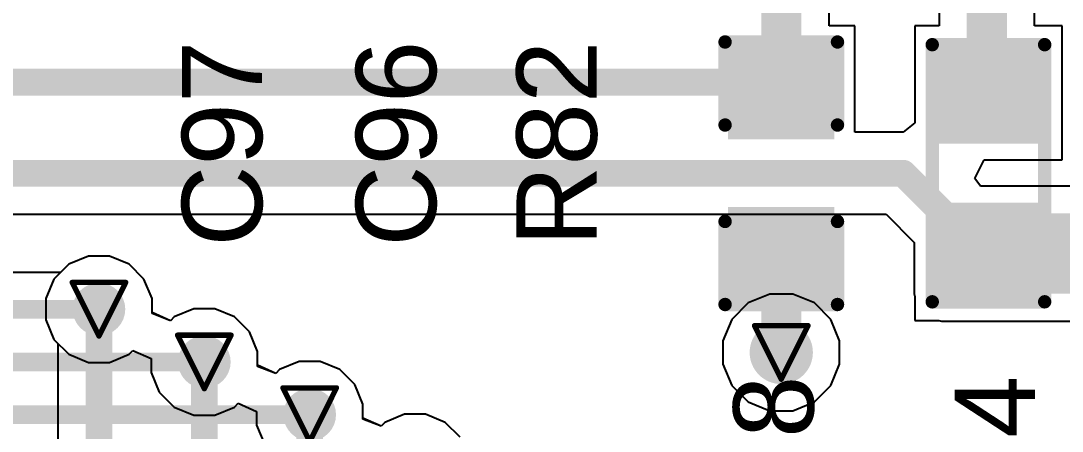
# Model space of a CAD drawing. Header units: inches. Extents: x 0 to 12.2, y 0 to 7.
# Drawn here: x 0.3448 to 0.7339, y 2.9761 to 3.1293 of the extents above; entities that cross this region are included whole.
import ezdxf

# ---------------------------------------------------------------- set-up
doc = ezdxf.new("R2010")
doc.units = ezdxf.units.IN
doc.header["$MEASUREMENT"] = 0
for name, color, linetype in [('Bottom Layer', 5, 'Continuous'), ('Drill Drawing', 1, 'Continuous'), ('Layer 1', 16, 'Continuous'), ('Layer 2', 76, 'Continuous'), ('Top Layer', 1, 'Continuous'), ('Top Overlay', 2, 'Continuous'), ('Top Paste', 8, 'Continuous'), ('Top Solder', 216, 'Continuous'), ('Via Holes', 16, 'Continuous')]:
    doc.layers.add(name, color=color, linetype=linetype)
doc.styles.add('Arial', font='', dxfattribs={"height": 0.2})
doc.styles.get('Arial').set_extended_font_data('Arial')

# ---------------------------------------------------------------- blocks, each defined once
blk = doc.blocks.new('R___0603_80')
at = {"layer": 'Top Layer'}
for points in [[(-0.015, 0.0175), (-0.015, -0.0175), (-0.045, -0.0175), (-0.045, 0.0175)], [(0.045, 0.0175), (0.045, -0.0175), (0.015, -0.0175), (0.015, 0.0175)]]:
    blk.add_hatch(color=1, dxfattribs=at).paths.add_polyline_path(points)
at = {"layer": 'Top Paste'}
for points in [[(-0.015, 0.0175), (-0.015, -0.0175), (-0.045, -0.0175), (-0.045, 0.0175)], [(0.045, 0.0175), (0.045, -0.0175), (0.015, -0.0175), (0.015, 0.0175)]]:
    blk.add_hatch(color=8, dxfattribs=at).paths.add_polyline_path(points)
at = {"layer": 'Top Solder'}
for points in [[(-0.011, 0.0215), (-0.011, -0.0215), (-0.049, -0.0215), (-0.049, 0.0215)], [(0.049, 0.0215), (0.049, -0.0215), (0.011, -0.0215), (0.011, 0.0215)]]:
    blk.add_hatch(color=216, dxfattribs=at).paths.add_polyline_path(points)
at = {"layer": 'Top Overlay'}
for points in [[(0.048, 0.021, 0.005, 0.005, 0), (-0.048, 0.021, 0.005, 0.005, 0)], [(-0.048, -0.021, 0.005, 0.005, 0), (-0.048, 0.021, 0.005, 0.005, 0)], [(0.048, -0.021, 0.005, 0.005, 0), (0.048, 0.021, 0.005, 0.005, 0)], [(0.048, -0.021, 0.005, 0.005, 0), (-0.048, -0.021, 0.005, 0.005, 0)]]:
    blk.add_lwpolyline(points, format="xyseb", dxfattribs=at)
for points in [[(-0.04925, 0.021, 0.0025, 0.0025, 1), (-0.04675, 0.021, 0.0025, 0.0025, 1)], [(-0.04925, 0.021, 0.0025, 0.0025, 1), (-0.04675, 0.021, 0.0025, 0.0025, 1)], [(0.04675, 0.021, 0.0025, 0.0025, 1), (0.04925, 0.021, 0.0025, 0.0025, 1)], [(0.04675, 0.021, 0.0025, 0.0025, 1), (0.04925, 0.021, 0.0025, 0.0025, 1)], [(-0.04925, -0.021, 0.0025, 0.0025, 1), (-0.04675, -0.021, 0.0025, 0.0025, 1)], [(-0.04925, -0.021, 0.0025, 0.0025, 1), (-0.04675, -0.021, 0.0025, 0.0025, 1)], [(0.04675, -0.021, 0.0025, 0.0025, 1), (0.04925, -0.021, 0.0025, 0.0025, 1)], [(0.04675, -0.021, 0.0025, 0.0025, 1), (0.04925, -0.021, 0.0025, 0.0025, 1)]]:
    blk.add_lwpolyline(points, format="xyseb", close=True, dxfattribs=at)
blk = doc.blocks.new('C___0603_258')
at = {"layer": 'Top Layer'}
for points in [[(-0.015, 0.0175), (-0.015, -0.0175), (-0.045, -0.0175), (-0.045, 0.0175)], [(0.045, 0.0175), (0.045, -0.0175), (0.015, -0.0175), (0.015, 0.0175)]]:
    blk.add_hatch(color=1, dxfattribs=at).paths.add_polyline_path(points)
at = {"layer": 'Top Paste'}
for points in [[(-0.015, 0.0175), (-0.015, -0.0175), (-0.045, -0.0175), (-0.045, 0.0175)], [(0.045, 0.0175), (0.045, -0.0175), (0.015, -0.0175), (0.015, 0.0175)]]:
    blk.add_hatch(color=8, dxfattribs=at).paths.add_polyline_path(points)
at = {"layer": 'Top Solder'}
for points in [[(-0.0126378, 0.0198622), (-0.0126378, -0.0198622), (-0.0473622, -0.0198622), (-0.0473622, 0.0198622)], [(0.0473622, 0.0198622), (0.0473622, -0.0198622), (0.0126378, -0.0198622), (0.0126378, 0.0198622)]]:
    blk.add_hatch(color=216, dxfattribs=at).paths.add_polyline_path(points)
at = {"layer": 'Top Overlay'}
for points in [[(-0.049, 0.021, 0.005, 0.005, 0), (-0.018, 0.021, 0.005, 0.005, 0)], [(-0.049, 0.021, 0.005, 0.005, 0), (-0.049, -0.021, 0.005, 0.005, 0)], [(0.018, 0.021, 0.005, 0.005, 0), (0.049, 0.021, 0.005, 0.005, 0)], [(0.049, 0.021, 0.005, 0.005, 0), (0.049, -0.021, 0.005, 0.005, 0)], [(-0.049, -0.021, 0.005, 0.005, 0), (-0.018, -0.021, 0.005, 0.005, 0)], [(0.018, -0.021, 0.005, 0.005, 0), (0.049, -0.021, 0.005, 0.005, 0)]]:
    blk.add_lwpolyline(points, format="xyseb", dxfattribs=at)
for points in [[(-0.05025, 0.021, 0.0025, 0.0025, 1), (-0.04775, 0.021, 0.0025, 0.0025, 1)], [(-0.05025, 0.021, 0.0025, 0.0025, 1), (-0.04775, 0.021, 0.0025, 0.0025, 1)], [(-0.01925, 0.021, 0.0025, 0.0025, 1), (-0.01675, 0.021, 0.0025, 0.0025, 1)], [(0.01675, 0.021, 0.0025, 0.0025, 1), (0.01925, 0.021, 0.0025, 0.0025, 1)], [(0.04775, 0.021, 0.0025, 0.0025, 1), (0.05025, 0.021, 0.0025, 0.0025, 1)], [(0.04775, 0.021, 0.0025, 0.0025, 1), (0.05025, 0.021, 0.0025, 0.0025, 1)], [(-0.05025, -0.021, 0.0025, 0.0025, 1), (-0.04775, -0.021, 0.0025, 0.0025, 1)], [(-0.05025, -0.021, 0.0025, 0.0025, 1), (-0.04775, -0.021, 0.0025, 0.0025, 1)], [(-0.01925, -0.021, 0.0025, 0.0025, 1), (-0.01675, -0.021, 0.0025, 0.0025, 1)], [(0.01675, -0.021, 0.0025, 0.0025, 1), (0.01925, -0.021, 0.0025, 0.0025, 1)], [(0.04775, -0.021, 0.0025, 0.0025, 1), (0.05025, -0.021, 0.0025, 0.0025, 1)], [(0.04775, -0.021, 0.0025, 0.0025, 1), (0.05025, -0.021, 0.0025, 0.0025, 1)]]:
    blk.add_lwpolyline(points, format="xyseb", close=True, dxfattribs=at)

msp = doc.modelspace()

# ---------------------------------------------------------------- hatches: boundary and pattern name
at = {"layer": 'Bottom Layer'}
h = msp.add_hatch(color=5, dxfattribs=at)
edge = h.paths.add_edge_path()
edge.add_arc((0.3740142, 3.0216553), 0.0098425, 0, 360)
h = msp.add_hatch(color=5, dxfattribs=at)
edge = h.paths.add_edge_path()
edge.add_arc((0.6289313, 3.0055257), 0.011811, 0, 360)
h = msp.add_hatch(color=5, dxfattribs=at)
edge = h.paths.add_edge_path()
edge.add_arc((0.4133843, 3.0019703), 0.0098425, 0, 360)
h = msp.add_hatch(color=5, dxfattribs=at)
edge = h.paths.add_edge_path()
edge.add_arc((0.4527544, 2.9822853), 0.0098425, 0, 360)
at = {"layer": 'Layer 1'}
h = msp.add_hatch(color=16, dxfattribs=at)
edge = h.paths.add_edge_path()
edge.add_arc((0.3740142, 3.0216553), 0.0098425, 0, 360)
h = msp.add_hatch(color=16, dxfattribs=at)
edge = h.paths.add_edge_path()
edge.add_arc((0.6289313, 3.0055257), 0.011811, 0, 360)
h = msp.add_hatch(color=16, dxfattribs=at)
edge = h.paths.add_edge_path()
edge.add_arc((0.4133843, 3.0019703), 0.0098425, 0, 360)
h = msp.add_hatch(color=16, dxfattribs=at)
edge = h.paths.add_edge_path()
edge.add_arc((0.4527544, 2.9822853), 0.0098425, 0, 360)
at = {"layer": 'Layer 2'}
h = msp.add_hatch(color=76, dxfattribs=at)
edge = h.paths.add_edge_path()
edge.add_arc((0.3740142, 3.0216553), 0.0098425, 0, 360)
h = msp.add_hatch(color=76, dxfattribs=at)
edge = h.paths.add_edge_path()
edge.add_arc((0.6289313, 3.0055257), 0.011811, 0, 360)
h = msp.add_hatch(color=76, dxfattribs=at)
edge = h.paths.add_edge_path()
edge.add_arc((0.4133843, 3.0019703), 0.0098425, 0, 360)
h = msp.add_hatch(color=76, dxfattribs=at)
edge = h.paths.add_edge_path()
edge.add_arc((0.4527544, 2.9822853), 0.0098425, 0, 360)
at = {"layer": 'Top Layer'}
msp.add_hatch(color=1, dxfattribs=at).paths.add_polyline_path([(0.6888257, 3.0274193), (0.7795751, 3.0274193), (0.7795751, 3.0574193), (0.6888257, 3.0574193)])
h = msp.add_hatch(color=1, dxfattribs=at)
edge = h.paths.add_edge_path()
edge.add_arc((0.3740142, 3.0216553), 0.0098425, 0, 360)
h = msp.add_hatch(color=1, dxfattribs=at)
edge = h.paths.add_edge_path()
edge.add_arc((0.6289313, 3.0055257), 0.011811, 0, 360)
h = msp.add_hatch(color=1, dxfattribs=at)
edge = h.paths.add_edge_path()
edge.add_arc((0.4133843, 3.0019703), 0.0098425, 0, 360)
h = msp.add_hatch(color=1, dxfattribs=at)
edge = h.paths.add_edge_path()
edge.add_arc((0.4527544, 2.9822853), 0.0098425, 0, 360)
at = {"layer": 'Via Holes'}
h = msp.add_hatch(color=7, dxfattribs=at)
edge = h.paths.add_edge_path()
edge.add_arc((0.3740142, 3.0216553), 0.0059055, 0, 360)
h = msp.add_hatch(color=7, dxfattribs=at)
edge = h.paths.add_edge_path()
edge.add_arc((0.6289313, 3.0055257), 0.0059055, 0, 360)
h = msp.add_hatch(color=7, dxfattribs=at)
edge = h.paths.add_edge_path()
edge.add_arc((0.4133843, 3.0019703), 0.0059055, 0, 360)
h = msp.add_hatch(color=7, dxfattribs=at)
edge = h.paths.add_edge_path()
edge.add_arc((0.4527544, 2.9822853), 0.0059055, 0, 360)

# ---------------------------------------------------------------- linework, layer by layer
at = {"layer": 'Bottom Layer'}
for p, q in [((0.3627743, 3.0384769), (0.3571926, 3.0328952)), ((0.3700673, 3.0414978), (0.3627743, 3.0384769)), ((0.3779611, 3.0414978), (0.3700673, 3.0414978)), ((0.3852541, 3.0384769), (0.3779611, 3.0414978)), ((0.3908358, 3.0328952), (0.3852541, 3.0384769)), ((0.3571926, 3.0328952), (0.3541717, 3.0256022)), ((0.3938567, 3.0256022), (0.3908358, 3.0328952)), ((0.3541717, 3.0256022), (0.3541717, 3.0177084)), ((0.3938567, 3.0204038), (0.3938567, 3.0256022)), ((0.4007124, 3.0173599), (0.3938567, 3.0204038)), ((0.4094374, 3.0218128), (0.4021444, 3.0187919)), ((0.4173312, 3.0218128), (0.4094374, 3.0218128)), ((0.4246242, 3.0187919), (0.4173312, 3.0218128)), ((0.3541717, 3.0177084), (0.3571926, 3.0104154)), ((0.4021444, 3.0187919), (0.4007124, 3.0173599)), ((0.4302059, 3.0132102), (0.4246242, 3.0187919)), ((0.4332268, 3.0059172), (0.4302059, 3.0132102)), ((0.3571926, 3.0104154), (0.3587203, 3.0088877)), ((0.3587203, 3.0088877), (0.3587203, 2.9143442)), ((0.4332268, 3.0007188), (0.4332268, 3.0059172)), ((0.4400825, 2.9976749), (0.4332268, 3.0007188)), ((0.4488075, 3.0021278), (0.4415145, 2.9991069)), ((0.4567013, 3.0021278), (0.4488075, 3.0021278)), ((0.4639943, 2.9991069), (0.4567013, 3.0021278)), ((0.4415145, 2.9991069), (0.4400825, 2.9976749)), ((0.469576, 2.9935252), (0.4639943, 2.9991069)), ((0.4725969, 2.9862322), (0.469576, 2.9935252)), ((0.4725969, 2.9810337), (0.4725969, 2.9862322)), ((0.4794525, 2.9779897), (0.4725969, 2.9810337)), ((0.4881776, 2.9824427), (0.4808846, 2.9794218)), ((0.4960714, 2.9824427), (0.4881776, 2.9824427)), ((0.5033644, 2.9794218), (0.4960714, 2.9824427)), ((0.4808846, 2.9794218), (0.4794525, 2.9779897)), ((0.5089461, 2.9738401), (0.5033644, 2.9794218))]:
    msp.add_line(p, q, dxfattribs=at)
for points in [[(0.3740142, 2.9015792, 0.01, 0.01, 0), (0.3740142, 3.0216553, 0.01, 0.01, 0)], [(0.4133843, 2.9015792, 0.01, 0.01, 0), (0.4133843, 3.0019703, 0.01, 0.01, 0)], [(0.4527544, 2.9015792, 0.01, 0.01, 0), (0.4527544, 2.9822853, 0.01, 0.01, 0)]]:
    msp.add_lwpolyline(points, format="xyseb", dxfattribs=at)
for points in [[(0.3715142, 3.0216553, 0.005, 0.005, 1), (0.3765142, 3.0216553, 0.005, 0.005, 1)], [(0.4108843, 3.0019703, 0.005, 0.005, 1), (0.4158843, 3.0019703, 0.005, 0.005, 1)], [(0.4502544, 2.9822853, 0.005, 0.005, 1), (0.4552544, 2.9822853, 0.005, 0.005, 1)]]:
    msp.add_lwpolyline(points, format="xyseb", close=True, dxfattribs=at)
at = {"layer": 'Drill Drawing'}
for points in [[(0.3640142, 3.0316553, 0.002, 0.002, 0), (0.3840142, 3.0316553, 0.002, 0.002, 0)], [(0.3640142, 3.0316553, 0.002, 0.002, 0), (0.3740142, 3.0116553, 0.002, 0.002, 0)], [(0.3740142, 3.0116553, 0.002, 0.002, 0), (0.3840142, 3.0316553, 0.002, 0.002, 0)], [(0.6189313, 3.0155257, 0.002, 0.002, 0), (0.6389313, 3.0155257, 0.002, 0.002, 0)], [(0.6189313, 3.0155257, 0.002, 0.002, 0), (0.6289313, 2.9955257, 0.002, 0.002, 0)], [(0.6289313, 2.9955257, 0.002, 0.002, 0), (0.6389313, 3.0155257, 0.002, 0.002, 0)], [(0.4033843, 3.0119703, 0.002, 0.002, 0), (0.4233843, 3.0119703, 0.002, 0.002, 0)], [(0.4033843, 3.0119703, 0.002, 0.002, 0), (0.4133843, 2.9919703, 0.002, 0.002, 0)], [(0.4133843, 2.9919703, 0.002, 0.002, 0), (0.4233843, 3.0119703, 0.002, 0.002, 0)], [(0.4427544, 2.9922853, 0.002, 0.002, 0), (0.4627544, 2.9922853, 0.002, 0.002, 0)], [(0.4427544, 2.9922853, 0.002, 0.002, 0), (0.4527544, 2.9722853, 0.002, 0.002, 0)], [(0.4527544, 2.9722853, 0.002, 0.002, 0), (0.4627544, 2.9922853, 0.002, 0.002, 0)]]:
    msp.add_lwpolyline(points, format="xyseb", dxfattribs=at)
for points in [[(0.3635142, 3.0316553, 0.001, 0.001, 1), (0.3645142, 3.0316553, 0.001, 0.001, 1)], [(0.3635142, 3.0316553, 0.001, 0.001, 1), (0.3645142, 3.0316553, 0.001, 0.001, 1)], [(0.3835142, 3.0316553, 0.001, 0.001, 1), (0.3845142, 3.0316553, 0.001, 0.001, 1)], [(0.3835142, 3.0316553, 0.001, 0.001, 1), (0.3845142, 3.0316553, 0.001, 0.001, 1)], [(0.6184313, 3.0155257, 0.001, 0.001, 1), (0.6194313, 3.0155257, 0.001, 0.001, 1)], [(0.6184313, 3.0155257, 0.001, 0.001, 1), (0.6194313, 3.0155257, 0.001, 0.001, 1)], [(0.6384313, 3.0155257, 0.001, 0.001, 1), (0.6394313, 3.0155257, 0.001, 0.001, 1)], [(0.6384313, 3.0155257, 0.001, 0.001, 1), (0.6394313, 3.0155257, 0.001, 0.001, 1)], [(0.3735142, 3.0116553, 0.001, 0.001, 1), (0.3745142, 3.0116553, 0.001, 0.001, 1)], [(0.3735142, 3.0116553, 0.001, 0.001, 1), (0.3745142, 3.0116553, 0.001, 0.001, 1)], [(0.4028843, 3.0119703, 0.001, 0.001, 1), (0.4038843, 3.0119703, 0.001, 0.001, 1)], [(0.4028843, 3.0119703, 0.001, 0.001, 1), (0.4038843, 3.0119703, 0.001, 0.001, 1)], [(0.4228843, 3.0119703, 0.001, 0.001, 1), (0.4238843, 3.0119703, 0.001, 0.001, 1)], [(0.4228843, 3.0119703, 0.001, 0.001, 1), (0.4238843, 3.0119703, 0.001, 0.001, 1)], [(0.6284313, 2.9955257, 0.001, 0.001, 1), (0.6294313, 2.9955257, 0.001, 0.001, 1)], [(0.6284313, 2.9955257, 0.001, 0.001, 1), (0.6294313, 2.9955257, 0.001, 0.001, 1)], [(0.4128843, 2.9919703, 0.001, 0.001, 1), (0.4138843, 2.9919703, 0.001, 0.001, 1)], [(0.4128843, 2.9919703, 0.001, 0.001, 1), (0.4138843, 2.9919703, 0.001, 0.001, 1)], [(0.4422544, 2.9922853, 0.001, 0.001, 1), (0.4432544, 2.9922853, 0.001, 0.001, 1)], [(0.4422544, 2.9922853, 0.001, 0.001, 1), (0.4432544, 2.9922853, 0.001, 0.001, 1)], [(0.4622544, 2.9922853, 0.001, 0.001, 1), (0.4632544, 2.9922853, 0.001, 0.001, 1)], [(0.4622544, 2.9922853, 0.001, 0.001, 1), (0.4632544, 2.9922853, 0.001, 0.001, 1)]]:
    msp.add_lwpolyline(points, format="xyseb", close=True, dxfattribs=at)
at = {"layer": 'Layer 1'}
for p, q in [((0.3627743, 3.0384769), (0.3571926, 3.0328952)), ((0.3700673, 3.0414978), (0.3627743, 3.0384769)), ((0.3779611, 3.0414978), (0.3700673, 3.0414978)), ((0.3852541, 3.0384769), (0.3779611, 3.0414978)), ((0.3908358, 3.0328952), (0.3852541, 3.0384769)), ((0.3571926, 3.0328952), (0.3541717, 3.0256022)), ((0.3938567, 3.0256022), (0.3908358, 3.0328952)), ((0.3541717, 3.0256022), (0.3541717, 3.0177084)), ((0.3938567, 3.0204038), (0.3938567, 3.0256022)), ((0.4007124, 3.0173599), (0.3938567, 3.0204038)), ((0.4094374, 3.0218128), (0.4021444, 3.0187919)), ((0.4173312, 3.0218128), (0.4094374, 3.0218128)), ((0.4246242, 3.0187919), (0.4173312, 3.0218128)), ((0.3541717, 3.0177084), (0.3571926, 3.0104154)), ((0.4021444, 3.0187919), (0.4007124, 3.0173599)), ((0.4302059, 3.0132102), (0.4246242, 3.0187919)), ((0.4332268, 3.0059172), (0.4302059, 3.0132102)), ((0.3571926, 3.0104154), (0.3627743, 3.0048337)), ((0.3627743, 3.0048337), (0.3700673, 3.0018128)), ((0.3779611, 3.0018128), (0.3852541, 3.0048337)), ((0.3852541, 3.0048337), (0.3866861, 3.0062657)), ((0.3866861, 3.0062657), (0.3935418, 3.0032218)), ((0.4332268, 3.0007188), (0.4332268, 3.0059172)), ((0.3700673, 3.0018128), (0.3779611, 3.0018128)), ((0.3935418, 3.0032218), (0.3935418, 2.9980234)), ((0.4400825, 2.9976749), (0.4332268, 3.0007188)), ((0.4488075, 3.0021278), (0.4415145, 2.9991069)), ((0.4567013, 3.0021278), (0.4488075, 3.0021278)), ((0.4639943, 2.9991069), (0.4567013, 3.0021278)), ((0.3935418, 2.9980234), (0.3965627, 2.9907304)), ((0.4415145, 2.9991069), (0.4400825, 2.9976749)), ((0.469576, 2.9935252), (0.4639943, 2.9991069)), ((0.4725969, 2.9862322), (0.469576, 2.9935252)), ((0.3965627, 2.9907304), (0.4021444, 2.9851487)), ((0.4021444, 2.9851487), (0.4094374, 2.9821278)), ((0.4173312, 2.9821278), (0.4246242, 2.9851487)), ((0.4246242, 2.9851487), (0.4260562, 2.9865807)), ((0.4260562, 2.9865807), (0.4329119, 2.9835368)), ((0.4725969, 2.9810337), (0.4725969, 2.9862322)), ((0.4094374, 2.9821278), (0.4173312, 2.9821278)), ((0.4329119, 2.9835368), (0.4329119, 2.9783384)), ((0.4794525, 2.9779897), (0.4725969, 2.9810337)), ((0.4881776, 2.9824427), (0.4808846, 2.9794218)), ((0.4960714, 2.9824427), (0.4881776, 2.9824427)), ((0.5033644, 2.9794218), (0.4960714, 2.9824427)), ((0.4329119, 2.9783384), (0.4359328, 2.9710454)), ((0.4808846, 2.9794218), (0.4794525, 2.9779897)), ((0.5089461, 2.9738401), (0.5033644, 2.9794218))]:
    msp.add_line(p, q, dxfattribs=at)
at = {"layer": 'Layer 2'}
for p, q in [((0.3627743, 3.0384769), (0.3571926, 3.0328952)), ((0.3700673, 3.0414978), (0.3627743, 3.0384769)), ((0.3779611, 3.0414978), (0.3700673, 3.0414978)), ((0.3852541, 3.0384769), (0.3779611, 3.0414978)), ((0.3908358, 3.0328952), (0.3852541, 3.0384769)), ((0.3571926, 3.0328952), (0.3541717, 3.0256022)), ((0.3938567, 3.0256022), (0.3908358, 3.0328952)), ((0.6245928, 3.0273367), (0.6165764, 3.0240162)), ((0.6332698, 3.0273367), (0.6245928, 3.0273367)), ((0.6412862, 3.0240162), (0.6332698, 3.0273367)), ((0.3541717, 3.0256022), (0.3541717, 3.0177084)), ((0.3938567, 3.0204038), (0.3938567, 3.0256022)), ((0.6165764, 3.0240162), (0.6104408, 3.0178806)), ((0.6474218, 3.0178806), (0.6412862, 3.0240162)), ((0.4007124, 3.0173599), (0.3938567, 3.0204038)), ((0.4094374, 3.0218128), (0.4021444, 3.0187919)), ((0.4173312, 3.0218128), (0.4094374, 3.0218128)), ((0.4246242, 3.0187919), (0.4173312, 3.0218128)), ((0.3541717, 3.0177084), (0.3571926, 3.0104154)), ((0.4021444, 3.0187919), (0.4007124, 3.0173599)), ((0.4302059, 3.0132102), (0.4246242, 3.0187919)), ((0.6104408, 3.0178806), (0.6071203, 3.0098642)), ((0.6507423, 3.0098642), (0.6474218, 3.0178806)), ((0.4332268, 3.0059172), (0.4302059, 3.0132102)), ((0.3571926, 3.0104154), (0.3627743, 3.0048337)), ((0.6071203, 3.0098642), (0.6071203, 3.0011872)), ((0.6507423, 3.0011872), (0.6507423, 3.0098642)), ((0.3627743, 3.0048337), (0.3700673, 3.0018128)), ((0.3779611, 3.0018128), (0.3852541, 3.0048337)), ((0.3852541, 3.0048337), (0.3866861, 3.0062657)), ((0.3866861, 3.0062657), (0.3935418, 3.0032218)), ((0.4332268, 3.0007188), (0.4332268, 3.0059172)), ((0.3700673, 3.0018128), (0.3779611, 3.0018128)), ((0.3935418, 3.0032218), (0.3935418, 2.9980234)), ((0.4400825, 2.9976749), (0.4332268, 3.0007188)), ((0.4488075, 3.0021278), (0.4415145, 2.9991069)), ((0.4567013, 3.0021278), (0.4488075, 3.0021278)), ((0.4639943, 2.9991069), (0.4567013, 3.0021278)), ((0.6071203, 3.0011872), (0.6104408, 2.9931708)), ((0.6474218, 2.9931708), (0.6507423, 3.0011872)), ((0.3935418, 2.9980234), (0.3965627, 2.9907304)), ((0.4415145, 2.9991069), (0.4400825, 2.9976749)), ((0.469576, 2.9935252), (0.4639943, 2.9991069)), ((0.4725969, 2.9862322), (0.469576, 2.9935252)), ((0.6104408, 2.9931708), (0.6165764, 2.9870352)), ((0.6412862, 2.9870352), (0.6474218, 2.9931708)), ((0.3965627, 2.9907304), (0.4021444, 2.9851487)), ((0.4021444, 2.9851487), (0.4094374, 2.9821278)), ((0.4173312, 2.9821278), (0.4246242, 2.9851487)), ((0.4246242, 2.9851487), (0.4260562, 2.9865807)), ((0.4260562, 2.9865807), (0.4329119, 2.9835368)), ((0.4725969, 2.9810337), (0.4725969, 2.9862322)), ((0.6165764, 2.9870352), (0.6245928, 2.9837147)), ((0.6332698, 2.9837147), (0.6412862, 2.9870352)), ((0.4094374, 2.9821278), (0.4173312, 2.9821278)), ((0.4329119, 2.9835368), (0.4329119, 2.9783384)), ((0.4794525, 2.9779897), (0.4725969, 2.9810337)), ((0.4881776, 2.9824427), (0.4808846, 2.9794218)), ((0.4960714, 2.9824427), (0.4881776, 2.9824427)), ((0.5033644, 2.9794218), (0.4960714, 2.9824427)), ((0.6245928, 2.9837147), (0.6332698, 2.9837147)), ((0.4329119, 2.9783384), (0.4359328, 2.9710454)), ((0.4808846, 2.9794218), (0.4794525, 2.9779897)), ((0.5089461, 2.9738401), (0.5033644, 2.9794218))]:
    msp.add_line(p, q, dxfattribs=at)
at = {"layer": 'Top Layer'}
for p, q in [((0.6467741, 3.1274193), (0.6467741, 3.1396077)), ((0.6878685, 3.1396077), (0.6878685, 3.1274193)), ((0.7235541, 3.1274193), (0.7235541, 3.1396077)), ((0.6564313, 3.1274193), (0.6467741, 3.1274193)), ((0.6564313, 3.0877132), (0.6564313, 3.1274193)), ((0.6878685, 3.1274193), (0.6788257, 3.1274193)), ((0.6788257, 3.1274193), (0.6788257, 3.0912904)), ((0.7338257, 3.1274193), (0.7235541, 3.1274193)), ((0.7338257, 3.0774193), (0.7338257, 3.1274193)), ((0.6788257, 3.0912904), (0.6744668, 3.0877132)), ((0.6744668, 3.0877132), (0.6564313, 3.0877132)), ((0.7012225, 3.0704193), (0.7046766, 3.0774193)), ((0.7046766, 3.0774193), (0.7338257, 3.0774193)), ((0.703372, 3.0676152), (0.7012225, 3.0704193)), ((0.7795752, 3.0676152), (0.703372, 3.0676152)), ((0.2567414, 3.0571254), (0.668132, 3.0571254)), ((0.668132, 3.0571254), (0.6786298, 3.0466276)), ((0.6786298, 3.0466276), (0.6786298, 3.0274193)), ((0.3627743, 3.0384769), (0.3597109, 3.0354135)), ((0.3700673, 3.0414978), (0.3627743, 3.0384769)), ((0.3779611, 3.0414978), (0.3700673, 3.0414978)), ((0.3852541, 3.0384769), (0.3779611, 3.0414978)), ((0.3908358, 3.0328952), (0.3852541, 3.0384769)), ((0.3597109, 3.0354135), (0.1576364, 3.0354135)), ((0.3938567, 3.0256022), (0.3908358, 3.0328952)), ((0.6786298, 3.0274193), (0.6788257, 3.0264344)), ((0.3938567, 3.0200084), (0.3938567, 3.0256022)), ((0.6788257, 3.0264344), (0.6788257, 3.0174193)), ((0.4007124, 3.0173599), (0.3938567, 3.0200084)), ((0.4094374, 3.0218128), (0.4021444, 3.0187919)), ((0.4173312, 3.0218128), (0.4094374, 3.0218128)), ((0.4246242, 3.0187919), (0.4173312, 3.0218128)), ((0.4021444, 3.0187919), (0.4007124, 3.0173599)), ((0.4302059, 3.0132102), (0.4246242, 3.0187919)), ((0.6788257, 3.0174193), (0.6878408, 3.0174193)), ((0.6878408, 3.0174193), (0.6888257, 3.0172234)), ((0.6888257, 3.0172234), (0.7795752, 3.0172234)), ((0.4332268, 3.0059172), (0.4302059, 3.0132102)), ((0.4332268, 3.0003305), (0.4332268, 3.0059172)), ((0.4400825, 2.9976749), (0.4332268, 3.0003305)), ((0.4488075, 3.0021278), (0.4415145, 2.9991069)), ((0.4567013, 3.0021278), (0.4488075, 3.0021278)), ((0.4639943, 2.9991069), (0.4567013, 3.0021278)), ((0.4415145, 2.9991069), (0.4400825, 2.9976749)), ((0.469576, 2.9935252), (0.4639943, 2.9991069)), ((0.4725969, 2.9862322), (0.469576, 2.9935252)), ((0.4725969, 2.9806382), (0.4725969, 2.9862322)), ((0.4794525, 2.9779897), (0.4725969, 2.9806382)), ((0.4881776, 2.9824427), (0.4808846, 2.9794218)), ((0.4960714, 2.9824427), (0.4881776, 2.9824427)), ((0.5033644, 2.9794218), (0.4960714, 2.9824427)), ((0.4808846, 2.9794218), (0.4794525, 2.9779897)), ((0.5089461, 2.9738401), (0.5033644, 2.9794218))]:
    msp.add_line(p, q, dxfattribs=at)
for points in [[(0.7057113, 3.1064193, 0.015, 0.015, 0), (0.7057113, 3.1574817, 0.015, 0.015, 0)], [(0.6289313, 3.1064193, 0.015, 0.015, 0), (0.6289313, 3.154875, 0.015, 0.015, 0)], [(0.2672913, 3.1064193, 0.01, 0.01, 0), (0.6289313, 3.1064193, 0.01, 0.01, 0)], [(0.2567414, 3.0724193, 0.01, 0.01, 0), (0.6744669, 3.0724193, 0.01, 0.01, 0)], [(0.6744669, 3.0724193, 0.01, 0.01, 0), (0.7011024, 3.0457838, 0.01, 0.01, 0)], [(0.6289313, 3.0055257, 0.015, 0.015, 0), (0.6289313, 3.0424193, 0.015, 0.015, 0)], [(0.1279514, 3.021649, 0.007, 0.007, 0), (0.3740079, 3.021649, 0.007, 0.007, 0)], [(0.3740079, 3.021649, 0.008, 0.008, 0), (0.3740142, 3.0216553, 0.008, 0.008, 0)], [(0.1279513, 3.001969, 0.007, 0.007, 0), (0.413383, 3.001969, 0.007, 0.007, 0)], [(0.413383, 3.001969, 0.007, 0.007, 0), (0.4133843, 3.0019703, 0.007, 0.007, 0)], [(0.1279514, 2.982279, 0.007, 0.007, 0), (0.4527481, 2.982279, 0.007, 0.007, 0)], [(0.4527481, 2.982279, 0.007, 0.007, 0), (0.4527544, 2.9822853, 0.007, 0.007, 0)]]:
    msp.add_lwpolyline(points, format="xyseb", dxfattribs=at)
for points in [[(0.6251813, 3.1064193, 0.0075, 0.0075, 1), (0.6326813, 3.1064193, 0.0075, 0.0075, 1)], [(0.7019613, 3.1064193, 0.0075, 0.0075, 1), (0.7094613, 3.1064193, 0.0075, 0.0075, 1)], [(0.6264313, 3.1064193, 0.005, 0.005, 1), (0.6314313, 3.1064193, 0.005, 0.005, 1)], [(0.6719669, 3.0724193, 0.005, 0.005, 1), (0.6769669, 3.0724193, 0.005, 0.005, 1)], [(0.6719669, 3.0724193, 0.005, 0.005, 1), (0.6769669, 3.0724193, 0.005, 0.005, 1)], [(0.6986024, 3.0457838, 0.005, 0.005, 1), (0.7036024, 3.0457838, 0.005, 0.005, 1)], [(0.6251813, 3.0424193, 0.0075, 0.0075, 1), (0.6326813, 3.0424193, 0.0075, 0.0075, 1)], [(0.3720079, 3.021649, 0.004, 0.004, 1), (0.3760079, 3.021649, 0.004, 0.004, 1)], [(0.3720142, 3.0216553, 0.004, 0.004, 1), (0.3760142, 3.0216553, 0.004, 0.004, 1)], [(0.3722579, 3.021649, 0.0035, 0.0035, 1), (0.3757579, 3.021649, 0.0035, 0.0035, 1)], [(0.6251813, 3.0055257, 0.0075, 0.0075, 1), (0.6326813, 3.0055257, 0.0075, 0.0075, 1)], [(0.411633, 3.001969, 0.0035, 0.0035, 1), (0.415133, 3.001969, 0.0035, 0.0035, 1)], [(0.411633, 3.001969, 0.0035, 0.0035, 1), (0.415133, 3.001969, 0.0035, 0.0035, 1)], [(0.4116343, 3.0019703, 0.0035, 0.0035, 1), (0.4151343, 3.0019703, 0.0035, 0.0035, 1)], [(0.4509981, 2.982279, 0.0035, 0.0035, 1), (0.4544981, 2.982279, 0.0035, 0.0035, 1)], [(0.4509981, 2.982279, 0.0035, 0.0035, 1), (0.4544981, 2.982279, 0.0035, 0.0035, 1)], [(0.4510044, 2.9822853, 0.0035, 0.0035, 1), (0.4545044, 2.9822853, 0.0035, 0.0035, 1)]]:
    msp.add_lwpolyline(points, format="xyseb", close=True, dxfattribs=at)

# ---------------------------------------------------------------- block references
for name, p, rotation in [('C___0603_258', (0.6289313, 3.0724193), 90), ('R___0603_80', (0.7063257, 3.0724193), 270)]:
    msp.add_blockref(name, p, dxfattribs=dict(rotation=rotation))

# ---------------------------------------------------------------- texts
at = {"layer": 'Top Overlay', "style": 'Arial'}
for s, p in [('C97', (0.4349951, 3.045013)), ('C96', (0.4999951, 3.045013)), ('R82', (0.5599951, 3.045013)), ('R84', (0.7236564, 2.920013)), ('C98', (0.6410164, 2.920013))]:
    msp.add_text(s, height=0.03, rotation=90, dxfattribs=at).set_placement(p)

doc.saveas('drawing.dxf')
